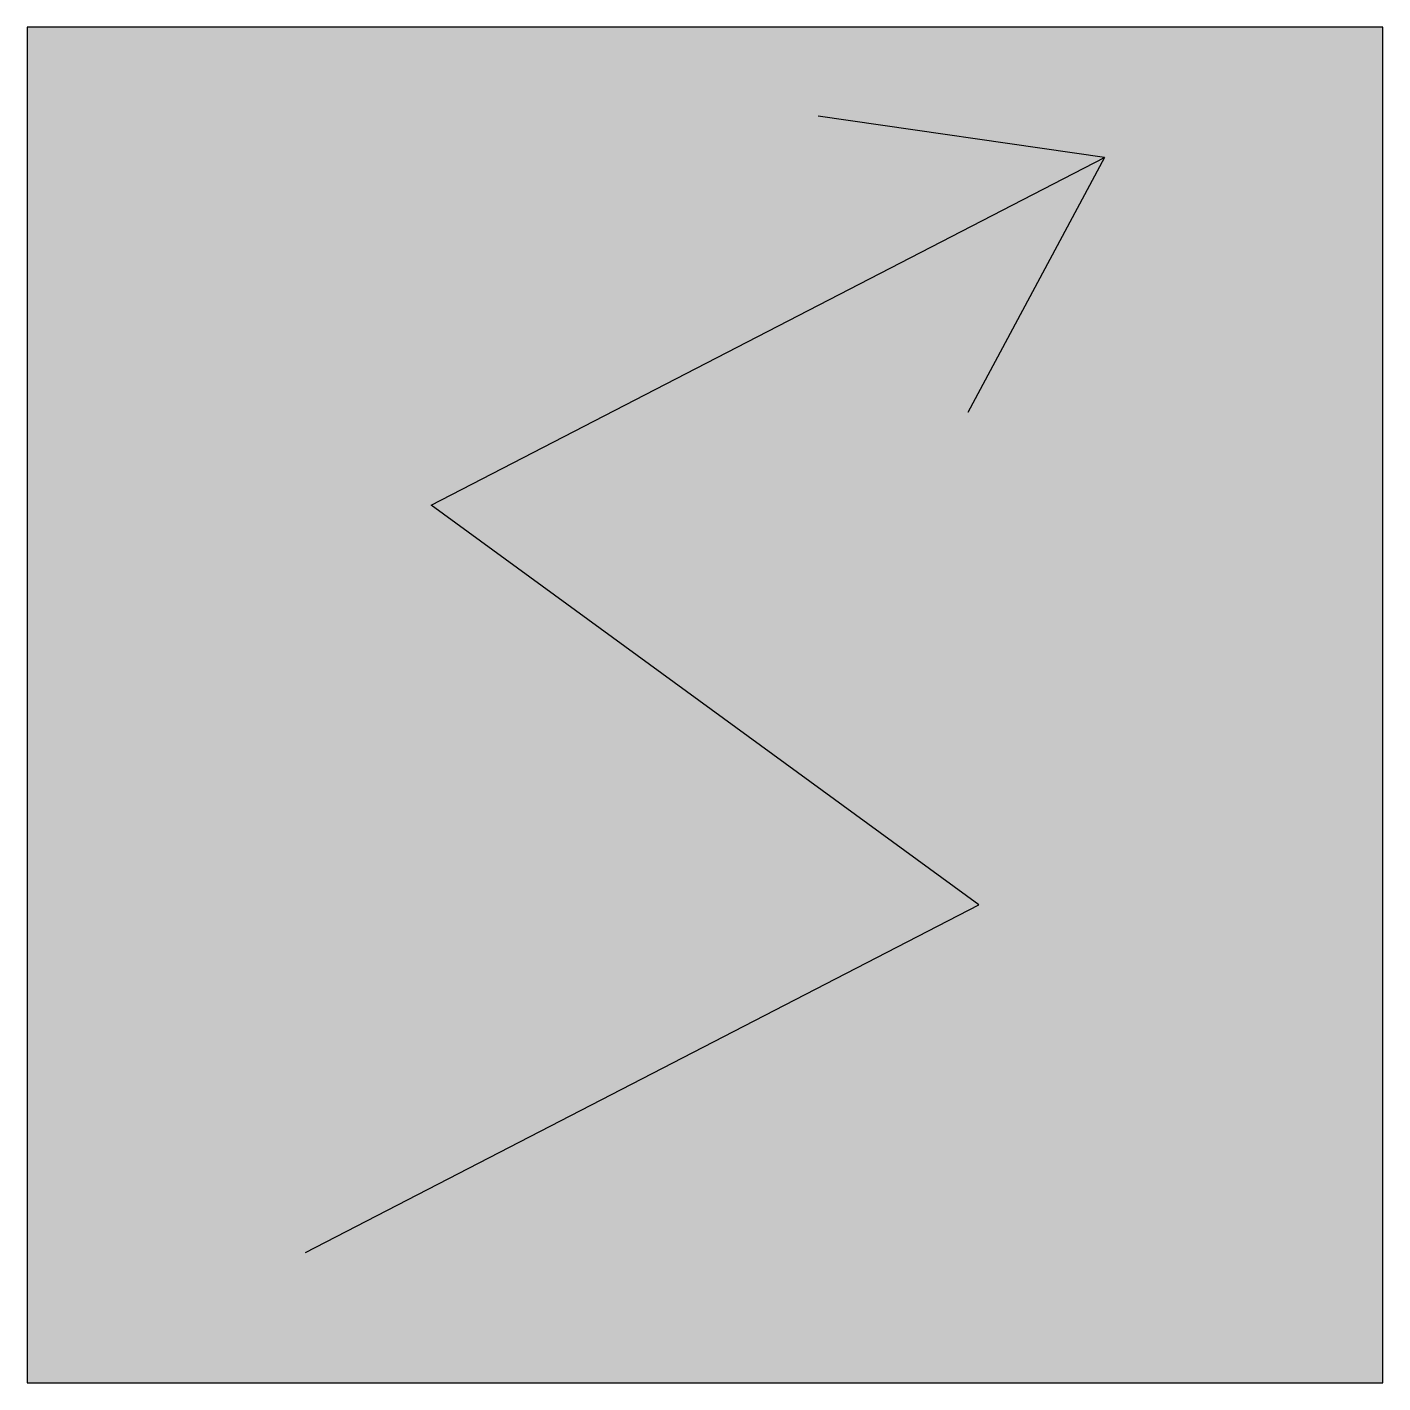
# Model space of a CAD drawing. Header units: millimetres. Extents: x -1.5 to 1.5, y -1.5 to 1.5.
import ezdxf

# ---------------------------------------------------------------- set-up
doc = ezdxf.new("R2010")
doc.units = ezdxf.units.MM

msp = doc.modelspace()

# ---------------------------------------------------------------- hatches: boundary and pattern name
msp.add_hatch(color=255).paths.add_polyline_path([(1.5, 1.5), (-1.5, 1.5), (-1.5, -1.5), (1.5, -1.5)])

# ---------------------------------------------------------------- linework, layer by layer
for p, q in [((-1.5, 1.5), (-1.5, -1.5)), ((1.5, 1.5), (-1.5, 1.5)), ((1.5, -1.5), (1.5, 1.5)), ((0.8842, 1.2117), (0.2506, 1.3029)), ((-0.6059, 0.4421), (0.8842, 1.2117)), ((0.8842, 1.2117), (0.5818, 0.6475)), ((0.6059, -0.4421), (-0.6059, 0.4421)), ((-0.8842, -1.2117), (0.6059, -0.4421)), ((-1.5, -1.5), (1.5, -1.5))]:
    msp.add_line(p, q)

doc.saveas('drawing.dxf')
